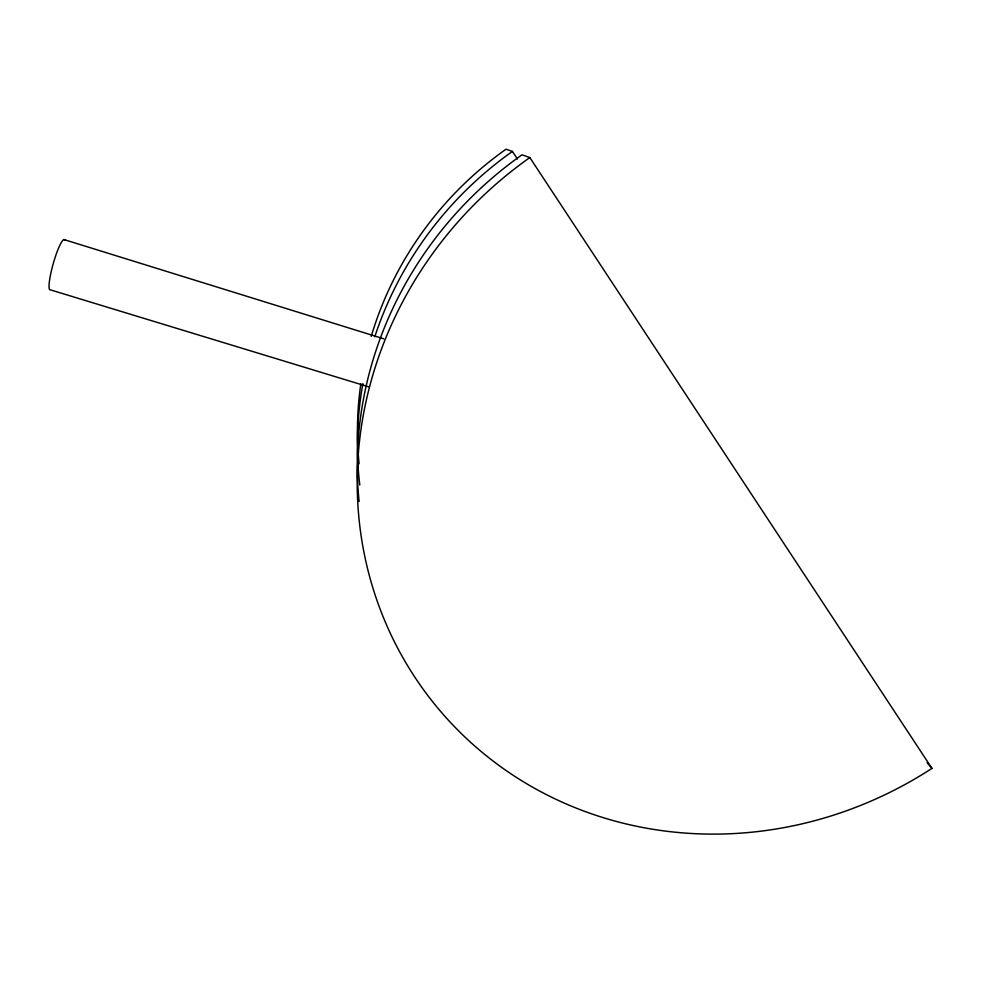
<?xml version="1.0" encoding="UTF-8"?>
<svg xmlns="http://www.w3.org/2000/svg" width="981" height="981" viewBox="0 0 981 981"><rect width="100%" height="100%" fill="white"/><g stroke="black" fill="none" stroke-linecap="round" stroke-linejoin="round"><path stroke-width="1.47" d="M368.513 386.784L50.399 289.861A26.119 4.071 -74.2 0 1 53.697 262.037A26.119 4.071 -74.2 0 1 64.93 240.406M64.059 239.585L383.816 338.825M517.453 159.032L512.425 151.43L506.061 149.198A338.42 321.13 -41.5 0 0 371.235 336.397M529.838 157.561A389.898 365.472 -39.5 0 0 414.755 677.049A389.898 365.472 -39.5 0 0 931.95 768.393L529.838 157.561L521.99 154.802A372.976 351.026 -40.1 0 0 359.12 501.499M927.119 762.74L931.95 768.393M359.794 485.019A352.277 333.184 -40.9 0 1 362.896 383.62M374.767 336.826A352.277 333.184 -40.9 0 1 512.425 151.43M359.095 463.805A338.42 321.13 -41.5 0 1 360.836 383.829"/></g></svg>
